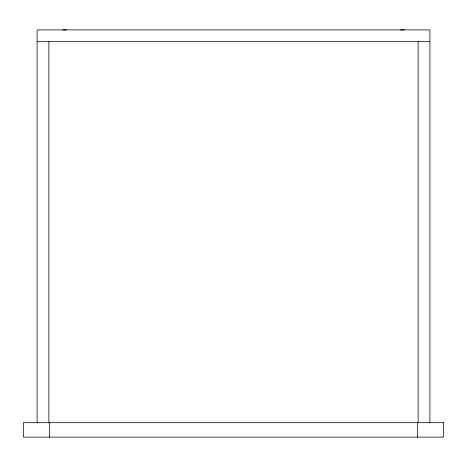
<?xml version="1.0" encoding="UTF-8"?>
<svg xmlns="http://www.w3.org/2000/svg" width="467" height="467" viewBox="0 0 467 467"><rect width="100%" height="100%" fill="white"/><g stroke="black" fill="none" stroke-linecap="round" stroke-linejoin="round"><path stroke-width="0.7" d="M37.097 41.68L429.903 41.68M429.903 422.699L429.903 29.894L37.097 29.894L37.097 422.699M418.117 41.68L418.117 422.699M417.463 422.699L417.463 437.106M49.537 422.699L49.537 437.106M48.883 41.68L48.883 422.699M62.549 29.976A26.187 26.187 0 0 1 66.641 29.976M400.359 29.976A26.187 26.187 0 0 1 404.451 29.976M443.65 422.699L23.35 422.699L23.35 437.106L443.65 437.106L443.65 422.699"/></g></svg>
